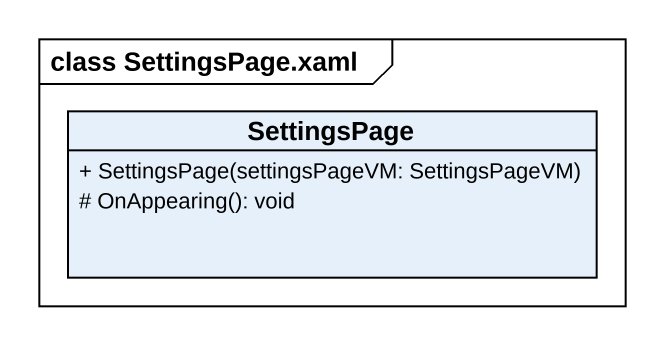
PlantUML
@startuml
mainframe class SettingsPage.xaml
hide circle
hide empty members
skinparam classAttributeIconSize 0
class SettingsPage {
  + SettingsPage(settingsPageVM: SettingsPageVM)
  # OnAppearing(): void
}
@enduml
